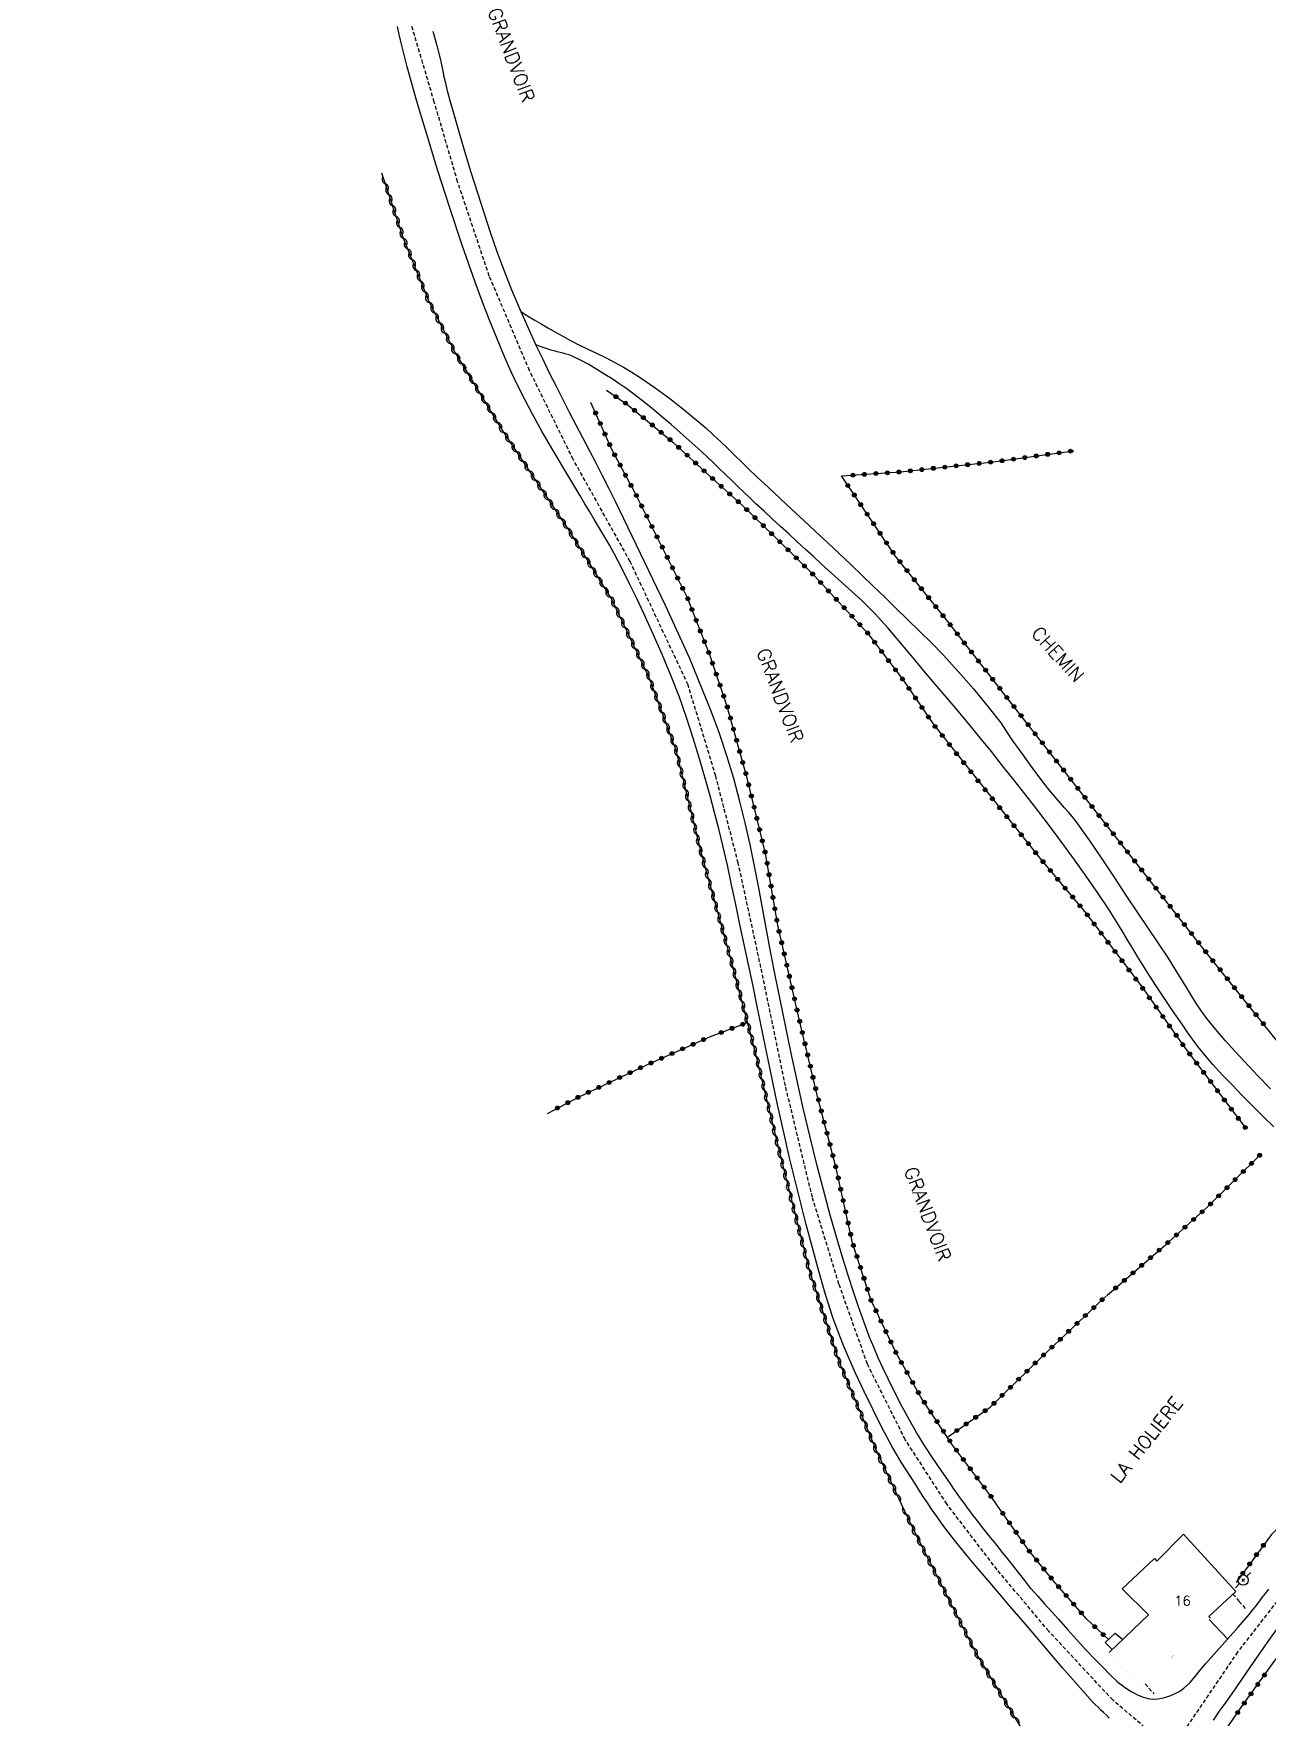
# Model space of a CAD drawing. Header units: millimetres. Extents: x 221515 to 222000, y 61000 to 61848.
# Drawn here: x 221690 to 221850.5, y 61143.2 to 61362.3 of the extents above; entities that cross this region are included whole.
import ezdxf
from ezdxf.enums import TextEntityAlignment as Align

# ---------------------------------------------------------------- set-up
doc = ezdxf.new("R2010")
doc.units = ezdxf.units.MM
doc.linetypes.add('DASHED', pattern=[0.75, 0.5, -0.25])
doc.layers.get('0').update_dxf_attribs({"linetype": 'CONTINUOUS'})
for name, color, linetype in [('W0001', 6, 'DASHED'), ('W0008', 7, 'CONTINUOUS'), ('W0017', 7, 'CONTINUOUS'), ('W0071', 7, 'CONTINUOUS'), ('W0101', 7, 'CONTINUOUS'), ('W0104', 1, 'CONTINUOUS'), ('W0112', 1, 'DASHED'), ('W0310', 3, 'CONTINUOUS'), ('W0322', 7, 'CONTINUOUS'), ('W0323', 7, 'CONTINUOUS'), ('W0473', 7, 'CONTINUOUS'), ('W0989', 7, 'CONTINUOUS'), ('W0991', 7, 'CONTINUOUS')]:
    doc.layers.add(name, color=color, linetype=linetype)
doc.styles.get("Standard").update_dxf_attribs({"font": 'romans.shx', "width": 0.85})

# ---------------------------------------------------------------- blocks, each defined once
blk = doc.blocks.new('T473')
for p, q in [((-0.166667, 0.166667), (0.166667, -0.166667)), ((-0.166667, -0.166667), (0.166667, 0.166667)), ((0.500001, 0.500001), (1.000002, 1.000002)), ((-1.000002, -1.000002), (-0.500001, -0.500001))]:
    blk.add_line(p, q)
blk.add_ellipse((0, 0), major_axis=(0.471405, 0.471405), ratio=1, start_param=5.4977871438, end_param=11.780972451)
blk = doc.blocks.new('t323o')
at = {"color": 0, "linetype": 'Continuous'}
for radius in [0.25, 0.15]:
    blk.add_circle((0, 0), radius, dxfattribs=at)
blk = doc.blocks.new('t310o')
at = {"color": 0, "linetype": 'Continuous'}
for centre, start, end in [((-0.5, 0.38), 216.8699, 323.1304), ((0.5, -0.37), 36.8699, 143.1303)]:
    blk.add_arc(centre, 0.625, start, end, dxfattribs=at)
blk = doc.blocks.new('t322o')
at = {"color": 0, "linetype": 'Continuous'}
for radius in [0.25, 0.15]:
    blk.add_circle((0, 0), radius, dxfattribs=at)

msp = doc.modelspace()

# ---------------------------------------------------------------- linework, layer by layer
at = {"layer": 'W0001'}
for points in [[(221808.8, 61171), (221803.39, 61179.36), (221798.47, 61189.18), (221794.76, 61199.61), (221791.3, 61210.9), (221787.79, 61225.42), (221784.6, 61240.83), (221781.66, 61254.39), (221778.72, 61265.73), (221775.13, 61277.59), (221767.58, 61293.66), (221760.18, 61306.93), (221754.49, 61318.49), (221749.26, 61330.79), (221745.14, 61343.07), (221742.1, 61353.44), (221737.38, 61369.39), (221733.89, 61378.47), (221729.25, 61386.41), (221723.78, 61392.94), (221716.43, 61398.72), (221707.29, 61403.22), (221697.27, 61407.65), (221689.97, 61410.75)], [(221837.98, 61139), (221830.38, 61145.49), (221822.05, 61154.45), (221815.34, 61162.44), (221808.96, 61170.76), (221808.8, 61171)], [(221862.98, 61171), (221855, 61162.5), (221846.63, 61151.73), (221837.98, 61139)]]:
    msp.add_lwpolyline(points, dxfattribs=at)
at = {"layer": 'W0008'}
for points in [[(221741.09, 61349.38), (221740.43, 61351.53), (221739.79, 61353.68), (221739.17, 61355.84), (221738.57, 61358.01), (221738.3, 61359.05), (221738.04, 61360.1), (221737.79, 61361.16), (221737.55, 61362.21), (221737.3, 61363.26)], [(221741.93, 61362.66), (221742.43, 61360.8), (221742.89, 61358.93), (221743.31, 61357.04)], [(221811.12, 61171), (221810.64, 61171.67), (221810.16, 61172.34), (221809.68, 61173.02), (221809.21, 61173.7), (221808.1, 61175.32), (221806.99, 61176.96), (221805.91, 61178.61), (221804.87, 61180.29), (221803.89, 61182), (221802.95, 61183.74), (221802.04, 61185.5), (221801.16, 61187.28), (221800.51, 61188.64), (221799.88, 61190.01), (221799.28, 61191.39), (221798.71, 61192.78), (221797.98, 61194.72), (221797.29, 61196.66), (221796.64, 61198.62), (221796.01, 61200.59), (221795.18, 61203.24), (221794.39, 61205.89), (221793.63, 61208.56), (221792.9, 61211.24), (221791.93, 61214.98), (221791, 61218.74), (221790.12, 61222.5), (221789.26, 61226.28), (221788.52, 61229.66), (221787.83, 61233.05), (221787.15, 61236.44), (221786.47, 61239.83), (221785.91, 61242.66), (221785.37, 61245.49), (221784.85, 61248.32), (221784.33, 61251.16), (221783.78, 61253.99), (221783.2, 61256.81), (221782.57, 61259.63), (221781.88, 61262.43), (221781.07, 61265.4), (221780.18, 61268.34), (221779.21, 61271.26), (221778.15, 61274.15), (221775.29, 61281.1), (221772.19, 61287.94), (221768.95, 61294.7), (221765.67, 61301.45), (221764.85, 61303.12), (221764.01, 61304.78), (221763.15, 61306.43), (221762.29, 61308.08), (221761.43, 61309.73), (221760.56, 61311.37), (221759.71, 61313.02), (221758.86, 61314.68), (221757.99, 61316.43), (221757.11, 61318.17), (221756.25, 61319.92), (221755.42, 61321.69), (221754.32, 61324.1), (221753.24, 61326.52), (221752.2, 61328.96), (221751.22, 61331.42), (221750.29, 61333.94), (221749.42, 61336.47), (221748.58, 61339.02), (221747.77, 61341.57), (221746.91, 61344.28), (221746.08, 61346.99), (221745.28, 61349.71), (221744.5, 61352.43), (221744.18, 61353.58), (221743.88, 61354.73), (221743.59, 61355.89), (221743.31, 61357.04)], [(221804.17, 61174.43), (221803.51, 61175.43), (221802.87, 61176.45), (221802.25, 61177.48), (221801.66, 61178.52), (221800.4, 61180.86), (221799.19, 61183.23), (221798.04, 61185.62), (221796.92, 61188.03), (221796.13, 61189.81), (221795.37, 61191.6), (221794.65, 61193.41), (221793.98, 61195.24), (221793.01, 61198.24), (221792.14, 61201.27), (221791.32, 61204.31), (221790.51, 61207.36), (221789.74, 61210.3), (221789, 61213.25), (221788.29, 61216.2), (221787.61, 61219.16), (221787.14, 61221.25), (221786.68, 61223.35), (221786.24, 61225.45), (221785.81, 61227.56), (221785.38, 61229.66), (221784.96, 61231.76), (221784.52, 61233.86), (221784.09, 61235.97), (221783.54, 61238.58), (221782.98, 61241.19), (221782.43, 61243.81), (221781.87, 61246.42), (221781.33, 61248.99), (221780.79, 61251.56), (221780.24, 61254.13), (221779.65, 61256.68), (221779.12, 61258.85), (221778.56, 61261), (221777.98, 61263.15), (221777.38, 61265.29), (221776.59, 61267.98), (221775.79, 61270.67), (221774.93, 61273.34), (221774, 61275.99), (221772.94, 61278.74), (221771.79, 61281.47), (221770.6, 61284.17), (221769.38, 61286.86), (221768.46, 61288.82), (221767.52, 61290.76), (221766.55, 61292.7), (221765.54, 61294.61), (221764.93, 61295.72), (221764.3, 61296.82), (221763.65, 61297.91), (221763, 61299), (221762.34, 61300.09), (221761.68, 61301.17), (221761.03, 61302.26), (221760.39, 61303.35), (221758.97, 61305.73), (221757.55, 61308.11), (221756.15, 61310.5), (221754.82, 61312.92), (221753.88, 61314.71), (221752.99, 61316.52), (221752.12, 61318.34), (221751.29, 61320.18), (221750.26, 61322.61), (221749.27, 61325.06), (221748.33, 61327.53), (221747.42, 61330.01), (221745.73, 61334.82), (221744.11, 61339.65), (221742.56, 61344.5), (221741.09, 61349.38)], [(221806.37, 61171), (221805.8, 61171.85), (221805.25, 61172.7), (221804.7, 61173.56), (221804.17, 61174.43)], [(221829.93, 61143.14), (221829.57, 61143.49), (221829.2, 61143.84), (221828.84, 61144.18), (221828.48, 61144.53), (221828.12, 61144.89), (221827.77, 61145.25), (221825.79, 61147.44), (221823.86, 61149.68), (221821.95, 61151.94), (221820.04, 61154.19), (221818.5, 61155.98), (221816.96, 61157.76), (221815.42, 61159.55), (221813.9, 61161.35), (221812.58, 61162.91), (221811.27, 61164.48), (221809.97, 61166.06), (221808.72, 61167.68), (221808.12, 61168.5), (221807.53, 61169.33), (221806.94, 61170.16), (221806.37, 61171)], [(221819.73, 61160.01), (221818.93, 61161.04), (221818.13, 61162.06), (221817.33, 61163.08), (221816.52, 61164.1), (221816.01, 61164.74), (221815.5, 61165.38), (221814.98, 61166.02), (221814.47, 61166.65), (221813.95, 61167.29), (221813.44, 61167.93), (221812.94, 61168.58), (221812.44, 61169.22), (221812.11, 61169.67), (221811.78, 61170.11), (221811.45, 61170.55), (221811.12, 61171)], [(221843.49, 61142.84), (221844.29, 61144.05), (221845.14, 61145.21), (221845.96, 61146.37), (221848.31, 61149.81), (221850.68, 61153.24), (221853.11, 61156.63), (221855.62, 61159.95), (221857.55, 61162.38), (221859.51, 61164.77), (221861.55, 61167.1), (221863.68, 61169.36), (221864.09, 61169.77), (221864.5, 61170.18), (221864.92, 61170.59), (221865.33, 61171)], [(221819.73, 61160.01), (221820.62, 61159), (221821.51, 61158), (221822.41, 61156.99), (221823.31, 61156), (221824.5, 61154.67), (221825.69, 61153.34), (221826.9, 61152.02), (221828.14, 61150.73), (221829.09, 61149.75), (221830.05, 61148.75), (221831.07, 61147.8), (221832.17, 61146.97), (221832.87, 61146.54), (221833.59, 61146.15), (221834.36, 61145.85), (221835.17, 61145.65), (221835.71, 61145.61), (221836.25, 61145.65), (221836.79, 61145.74), (221837.31, 61145.87), (221837.93, 61146.08), (221838.53, 61146.34), (221839.1, 61146.65), (221839.64, 61147.02), (221840.43, 61147.73), (221841.13, 61148.54), (221841.77, 61149.38), (221842.44, 61150.18), (221843.87, 61151.78), (221845.3, 61153.38), (221846.73, 61154.98), (221848.12, 61156.62), (221848.57, 61157.16), (221849, 61157.7), (221849.43, 61158.25), (221849.85, 61158.81), (221850.28, 61159.36), (221850.7, 61159.91)]]:
    msp.add_lwpolyline(points, dxfattribs=at)
at = {"layer": 'W0017'}
msp.add_lwpolyline([(221842.92, 61155.94), (221845.33, 61153.46)], dxfattribs=at)
at = {"layer": 'W0071'}
for points in [[(221753.36, 61326.18), (221754.23, 61325.63), (221755.11, 61325.09), (221756, 61324.56), (221756.89, 61324.04), (221757.86, 61323.49), (221758.84, 61322.95), (221759.82, 61322.42), (221760.81, 61321.9), (221761.26, 61321.68), (221761.72, 61321.45), (221762.18, 61321.24), (221762.64, 61321.02), (221763.1, 61320.81), (221763.56, 61320.59), (221764.02, 61320.36), (221764.47, 61320.13), (221765.6, 61319.53), (221766.72, 61318.92), (221767.82, 61318.27), (221768.91, 61317.59), (221770.86, 61316.25), (221772.76, 61314.84), (221774.62, 61313.38), (221776.45, 61311.88), (221777.43, 61311.02), (221778.4, 61310.15), (221779.35, 61309.25), (221780.29, 61308.35), (221781.22, 61307.44), (221782.15, 61306.53), (221783.09, 61305.62), (221784.03, 61304.72), (221785.57, 61303.29), (221787.1, 61301.85), (221788.64, 61300.42), (221790.18, 61298.99), (221791.72, 61297.56), (221793.25, 61296.13), (221794.78, 61294.69), (221796.31, 61293.24), (221797.77, 61291.84), (221799.23, 61290.44), (221800.68, 61289.03), (221802.13, 61287.61), (221803.69, 61286.1), (221805.26, 61284.6), (221806.82, 61283.07), (221808.32, 61281.5), (221810.31, 61279.3), (221812.25, 61277.06), (221814.14, 61274.77), (221815.98, 61272.45)], [(221851.37, 61220.06), (221849.98, 61221.41), (221848.6, 61222.77), (221847.23, 61224.16), (221845.95, 61225.49), (221844.67, 61226.82), (221843.42, 61228.19), (221842.22, 61229.59), (221841.48, 61230.52), (221840.77, 61231.48), (221840.09, 61232.45), (221839.4, 61233.43), (221838.25, 61235.1), (221837.11, 61236.78), (221836, 61238.48), (221834.89, 61240.18), (221834.25, 61241.21), (221833.61, 61242.24), (221832.99, 61243.27), (221832.37, 61244.31), (221831.75, 61245.35), (221831.12, 61246.38), (221830.48, 61247.41), (221829.83, 61248.43), (221828.39, 61250.58), (221826.92, 61252.7), (221825.43, 61254.81), (221823.91, 61256.9), (221822.69, 61258.54), (221821.45, 61260.17), (221820.19, 61261.79), (221818.93, 61263.4), (221817.5, 61265.24), (221816.05, 61267.07), (221814.6, 61268.9), (221813.14, 61270.71), (221811.38, 61272.84), (221809.6, 61274.96), (221807.82, 61277.07), (221806.03, 61279.17), (221804.4, 61281.12), (221802.78, 61283.08), (221801.13, 61285.01), (221799.41, 61286.89), (221797.73, 61288.55), (221796, 61290.15), (221794.24, 61291.72), (221792.5, 61293.31), (221791.43, 61294.29), (221790.36, 61295.27), (221789.29, 61296.25), (221788.22, 61297.23), (221787.15, 61298.21), (221786.08, 61299.19), (221785.02, 61300.18), (221783.95, 61301.17), (221783.15, 61301.92), (221782.36, 61302.69), (221781.57, 61303.45), (221780.78, 61304.22), (221779.98, 61304.98), (221779.19, 61305.75), (221778.39, 61306.51), (221777.59, 61307.26), (221776.43, 61308.33), (221775.27, 61309.38), (221774.1, 61310.43), (221772.91, 61311.46), (221771.68, 61312.51), (221770.44, 61313.55), (221769.18, 61314.56), (221767.9, 61315.55), (221767.02, 61316.19), (221766.13, 61316.81), (221765.23, 61317.41), (221764.31, 61317.99), (221763.27, 61318.63), (221762.22, 61319.27), (221761.14, 61319.86), (221760.03, 61320.37), (221759.65, 61320.52), (221759.26, 61320.64), (221758.87, 61320.75), (221758.48, 61320.85), (221758.08, 61320.95), (221757.69, 61321.05), (221757.3, 61321.15), (221756.91, 61321.27), (221756.52, 61321.4), (221756.13, 61321.53), (221755.74, 61321.68), (221755.35, 61321.83)], [(221850.93, 61225), (221849.21, 61226.76), (221847.53, 61228.56), (221846.26, 61229.93), (221845.01, 61231.31), (221843.79, 61232.72), (221842.63, 61234.19), (221841.95, 61235.13), (221841.3, 61236.1), (221840.68, 61237.07), (221840.07, 61238.06), (221839.47, 61239.06), (221838.87, 61240.05), (221838.26, 61241.04), (221837.63, 61242.01), (221836.31, 61244.02), (221834.97, 61246.02), (221833.62, 61248.01), (221832.28, 61250.01), (221830.64, 61252.47), (221829.01, 61254.94), (221827.35, 61257.39), (221825.62, 61259.79), (221825.13, 61260.41), (221824.63, 61261.01), (221824.12, 61261.61), (221823.61, 61262.2), (221823.09, 61262.79), (221822.58, 61263.38), (221822.07, 61263.99), (221821.58, 61264.6), (221820.13, 61266.52), (221818.71, 61268.47), (221817.32, 61270.45), (221815.98, 61272.45)]]:
    msp.add_lwpolyline(points, dxfattribs=at)
at = {"layer": 'W0101'}
for points in [[(221836.14, 61163.54), (221839.59, 61167.06), (221846.4, 61159.62), (221842.9, 61156.33)], [(221829.93, 61151.68), (221835.04, 61156.57), (221831.63, 61159.94), (221835.81, 61163.89)], [(221835.81, 61163.89), (221836.14, 61163.54)], [(221843.1, 61156.12), (221842.9, 61156.33)]]:
    msp.add_lwpolyline(points, dxfattribs=at)
at = {"layer": 'W0101', "const_width": 0.002}
for points in [[(221834.19, 61147.14), (221843.1, 61156.12)], [(221829.93, 61151.68), (221834.19, 61147.14)]]:
    msp.add_lwpolyline(points, dxfattribs=at)
at = {"layer": 'W0104'}
msp.add_lwpolyline([(221830.31, 61152.04), (221829.41, 61152.96), (221830.72, 61154.2), (221831.69, 61153.36)], dxfattribs=at)
at = {"layer": 'W0112'}
for points in [[(221846.03, 61159.27), (221846.81, 61158.35), (221847.69, 61157.35)], [(221834.61, 61147.57), (221835.75, 61146.27)]]:
    msp.add_lwpolyline(points, dxfattribs=at)
at = {"layer": 'W0310'}
for points in [[(221735.24, 61344.24), (221738.07, 61335.74), (221741.43, 61327.38), (221744.8, 61320.81), (221751.05, 61310.54), (221759.46, 61297.91), (221765.2, 61288.67), (221770.03, 61278.61), (221773.55, 61269.1), (221776.7, 61256.15), (221780.61, 61242.1), (221783.83, 61229.94), (221786.84, 61217.41), (221790.91, 61201.29), (221794.74, 61189.56), (221799.67, 61177.76), (221802.87, 61171)], [(221802.87, 61171), (221804.76, 61167.01), (221812.7, 61151.37), (221818.45, 61141.82), (221827.17, 61128.93)]]:
    msp.add_lwpolyline(points, dxfattribs=at)
at = {"layer": 'W0322'}
for points in [[(221764.5, 61315.94), (221767.35, 61313.99), (221773.16, 61309.18), (221777.44, 61305.24), (221782.2, 61300.95), (221786.54, 61296.74), (221791.54, 61291.82), (221798.53, 61284.29), (221803.17, 61278.14), (221807.1, 61272.39), (221812.94, 61265), (221820.92, 61255.05), (221826.77, 61248.07), (221834.07, 61238.41), (221839.7, 61230.49), (221843.59, 61225.34), (221847.75, 61219.81)], [(221815.23, 61171), (221814.66, 61171.82), (221809.46, 61178.79), (221805.42, 61184.91), (221802.23, 61190.57), (221798.95, 61197.46), (221796.52, 61205), (221794.38, 61214.7), (221791.97, 61224.04), (221789.58, 61234.08), (221786.79, 61246.32), (221785.2, 61255.63), (221782.76, 61265.61), (221780.22, 61274.77), (221777.98, 61281.36), (221775.04, 61288.92), (221771.64, 61295.78), (221768.2, 61302.64), (221765.24, 61308.13), (221762.48, 61314.35)], [(221885.88, 61201.69), (221882.46, 61202.81), (221877.28, 61205.67), (221870.33, 61211.16), (221863.07, 61218.58), (221855.49, 61226.62), (221842.78, 61242.49), (221829.17, 61259.87), (221817.71, 61274.54), (221808.92, 61285.82), (221802.07, 61294.4), (221795.08, 61304.78)], [(221826.96, 61156.06), (221822.65, 61161.02), (221819.46, 61164.95), (221815.23, 61171)], [(221855.05, 61171), (221854.9, 61170.88), (221851.03, 61167.03), (221846.43, 61160.77)], [(221829.82, 61153.35), (221826.96, 61156.06)]]:
    msp.add_lwpolyline(points, dxfattribs=at)
at = {"layer": 'W0323'}
for points in [[(221795.08, 61304.78), (221802.75, 61305.31), (221814.89, 61306.61), (221825.33, 61308.06)], [(221756.81, 61221.83), (221761.04, 61224.04), (221769.74, 61228.15), (221778.04, 61231.82)], [(221778.04, 61231.82), (221782.85, 61233.65)], [(221829.63, 61198.13), (221837.24, 61204.72), (221842.65, 61209.59), (221849.7, 61216.56)], [(221808.87, 61179.69), (221814.43, 61183.6), (221821.06, 61190.07), (221829.14, 61197.7), (221829.53, 61198.04)], [(221846.02, 61134.44), (221844.13, 61140.22), (221847.15, 61144.58), (221851.41, 61150.51), (221856.57, 61157.26), (221865.04, 61166.64), (221868.38, 61170.29)]]:
    msp.add_lwpolyline(points, dxfattribs=at)

# ---------------------------------------------------------------- block references
at = {"layer": 'W0310'}
for p, rotation in [((221735.72, 61342.81), 288.4248383978049), ((221736.19, 61341.39), 288.4248383978049), ((221736.66, 61339.97), 288.4248383978049), ((221737.14, 61338.54), 288.4248383978049), ((221737.61, 61337.12), 288.4248383978049), ((221738.09, 61335.7), 291.8805929596698), ((221738.65, 61334.31), 291.8805929596698), ((221739.21, 61332.92), 291.8805929596698), ((221739.77, 61331.52), 291.8805929596698), ((221740.32, 61330.13), 291.8805929596698), ((221740.88, 61328.74), 291.8805929596698), ((221741.45, 61327.35), 297.1302236022678), ((221742.13, 61326.01), 297.1302236022678), ((221742.81, 61324.68), 297.1302236022678), ((221743.5, 61323.34), 297.1302236022678), ((221744.18, 61322.01), 297.1302236022678), ((221744.88, 61320.68), 301.3405518298426), ((221745.66, 61319.4), 301.3405518298426), ((221746.44, 61318.12), 301.3405518298426), ((221747.22, 61316.84), 301.3405518298426), ((221748, 61315.55), 301.3405518298426), ((221748.78, 61314.27), 301.3405518298426), ((221749.56, 61312.99), 301.3405518298426), ((221750.34, 61311.71), 301.3405518298426), ((221751.12, 61310.43), 303.6628292206674), ((221751.95, 61309.18), 303.6628292206674), ((221752.78, 61307.94), 303.6628292206674), ((221753.62, 61306.69), 303.6628292206674), ((221754.45, 61305.44), 303.6628292206674), ((221755.28, 61304.19), 303.6628292206674), ((221756.11, 61302.94), 303.6628292206674), ((221756.94, 61301.69), 303.6628292206674), ((221757.77, 61300.45), 303.6628292206674), ((221758.6, 61299.2), 303.6628292206674), ((221759.44, 61297.95), 303.6628292206674), ((221760.23, 61296.67), 301.817263485663), ((221761.02, 61295.4), 301.817263485663), ((221761.81, 61294.13), 301.817263485663), ((221762.6, 61292.85), 301.817263485663), ((221763.39, 61291.58), 301.817263485663), ((221764.18, 61290.3), 301.817263485663), ((221764.97, 61289.03), 301.817263485663), ((221765.66, 61287.7), 295.653228528746), ((221766.31, 61286.34), 295.653228528746), ((221766.96, 61284.99), 295.653228528746), ((221767.61, 61283.64), 295.653228528746), ((221768.26, 61282.29), 295.653228528746), ((221768.91, 61280.94), 295.653228528746), ((221769.56, 61279.58), 295.653228528746), ((221770.17, 61278.22), 290.330001465243), ((221770.69, 61276.81), 290.330001465243), ((221771.21, 61275.4), 290.330001465243), ((221771.74, 61274), 290.330001465243), ((221772.26, 61272.59), 290.330001465243), ((221772.78, 61271.18), 290.330001465243), ((221773.3, 61269.78), 290.330001465243), ((221773.73, 61268.34), 283.6796612943327), ((221774.09, 61266.89), 283.6796612943327), ((221774.44, 61265.43), 283.6796612943327), ((221774.8, 61263.97), 283.6796612943327), ((221775.15, 61262.51), 283.6796612943327), ((221775.51, 61261.06), 283.6796612943327), ((221775.86, 61259.6), 283.6796612943327), ((221776.22, 61258.14), 283.6796612943327), ((221776.57, 61256.68), 283.6796612943327), ((221776.96, 61255.23), 285.5583957862333), ((221777.36, 61253.79), 285.5583957862333), ((221777.76, 61252.34), 285.5583957862333), ((221778.16, 61250.9), 285.5583957862333), ((221778.57, 61249.45), 285.5583957862333), ((221778.97, 61248.01), 285.5583957862333), ((221779.37, 61246.56), 285.5583957862333), ((221779.77, 61245.12), 285.5583957862333), ((221780.18, 61243.67), 285.5583957862333), ((221780.58, 61242.23), 285.5583957862333), ((221780.96, 61240.78), 284.8348970032441), ((221781.35, 61239.33), 284.8348970032441), ((221781.73, 61237.88), 284.8348970032441), ((221782.12, 61236.43), 284.8348970032441), ((221782.5, 61234.98), 284.8348970032441), ((221782.88, 61233.53), 284.8348970032441), ((221783.27, 61232.08), 284.8348970032441), ((221783.65, 61230.63), 284.8348970032441), ((221784.02, 61229.18), 283.4751410914552), ((221784.37, 61227.72), 283.4751410914552), ((221784.72, 61226.26), 283.4751410914552), ((221785.07, 61224.8), 283.4751410914552), ((221785.42, 61223.34), 283.4751410914552), ((221785.77, 61221.88), 283.4751410914552), ((221786.11, 61220.42), 283.4751410914552), ((221786.46, 61218.96), 283.4751410914552), ((221786.81, 61217.51), 283.4751410914552), ((221787.18, 61216.05), 284.1857619501348), ((221787.55, 61214.6), 284.1857619501348), ((221787.92, 61213.14), 284.1857619501348), ((221788.28, 61211.69), 284.1857619501348), ((221788.65, 61210.23), 284.1857619501348), ((221789.02, 61208.78), 284.1857619501348), ((221789.39, 61207.33), 284.1857619501348), ((221789.75, 61205.87), 284.1857619501348), ((221790.12, 61204.42), 284.1857619501348), ((221790.49, 61202.96), 284.1857619501348), ((221790.86, 61201.51), 284.1857619501348), ((221791.31, 61200.08), 288.0913720788956), ((221791.77, 61198.65), 288.0913720788956), ((221792.24, 61197.23), 288.0913720788956), ((221792.7, 61195.8), 288.0913720788956), ((221793.17, 61194.38), 288.0913720788956), ((221793.64, 61192.95), 288.0913720788956), ((221794.1, 61191.52), 288.0913720788956), ((221794.57, 61190.1), 288.0913720788956), ((221795.1, 61188.7), 292.6660570339308), ((221795.68, 61187.31), 292.6660570339308), ((221796.26, 61185.93), 292.6660570339308), ((221796.84, 61184.55), 292.6660570339308), ((221797.42, 61183.16), 292.6660570339308), ((221797.99, 61181.78), 292.6660570339308), ((221798.57, 61180.39), 292.6660570339308), ((221799.15, 61179.01), 292.6660570339308), ((221799.73, 61177.63), 295.3129426654509), ((221800.37, 61176.27), 295.3129426654509), ((221801.02, 61174.92), 295.3129426654509), ((221801.66, 61173.56), 295.3129426654509), ((221802.3, 61172.2), 295.3129426654509), ((221803.51, 61169.64), 295.3129426654339), ((221804.15, 61168.29), 295.3129426654339), ((221804.79, 61166.93), 296.9346585393771), ((221805.47, 61165.6), 296.9346585393771), ((221806.15, 61164.26), 296.9346585393771), ((221806.83, 61162.92), 296.9346585393771), ((221807.51, 61161.58), 296.9346585393771), ((221808.19, 61160.25), 296.9346585393771), ((221808.87, 61158.91), 296.9346585393771), ((221809.55, 61157.57), 296.9346585393771), ((221810.23, 61156.23), 296.9346585393771), ((221810.91, 61154.9), 296.9346585393771), ((221811.59, 61153.56), 296.9346585393771), ((221812.27, 61152.22), 296.9346585393771), ((221812.98, 61150.9), 301.0589585150544), ((221813.76, 61149.62), 301.0589585150544), ((221814.53, 61148.33), 301.0589585150544), ((221815.3, 61147.05), 301.0589585150544), ((221816.08, 61145.76), 301.0589585150544), ((221816.85, 61144.48), 301.0589585150544), ((221817.63, 61143.19), 301.0589585150544)]:
    msp.add_blockref('t310o', p, dxfattribs=dict(at, rotation=rotation))
at = {"layer": 'W0322'}
for p, rotation in [((221765.74, 61315.09), 325.7025306933867), ((221763.09, 61312.97), 114.0129683168228), ((221766.98, 61314.25), 325.7025306933867), ((221768.16, 61313.32), 320.3832533732723), ((221769.31, 61312.37), 320.3832533732723), ((221763.7, 61311.6), 114.0129683168228), ((221764.31, 61310.23), 114.0129683168228), ((221770.47, 61311.41), 320.3832533732723), ((221771.63, 61310.45), 320.3832533732723), ((221764.92, 61308.86), 114.0129683168228), ((221772.78, 61309.5), 320.3832533732723), ((221773.9, 61308.5), 317.2972859271129), ((221765.57, 61307.52), 118.2404411688686), ((221766.28, 61306.2), 118.2404411688686), ((221775, 61307.48), 317.2972859271129), ((221776.11, 61306.46), 317.2972859271129), ((221766.99, 61304.87), 118.2404411688686), ((221777.21, 61305.45), 317.2972859271129), ((221778.32, 61304.44), 317.9861976695529), ((221767.7, 61303.55), 118.2404411688686), ((221768.4, 61302.23), 116.6552491112031), ((221779.43, 61303.44), 317.9861976695529), ((221780.55, 61302.43), 317.9861976695529), ((221781.66, 61301.43), 317.9861976695529), ((221795.92, 61303.53), 123.9784432188996), ((221796.76, 61302.29), 123.9784432188996), ((221769.08, 61300.88), 116.6552491112031), ((221769.75, 61299.54), 116.6552491112031), ((221782.76, 61300.4), 315.8783100271198), ((221783.83, 61299.36), 315.8783100271198), ((221797.59, 61301.04), 123.9784432188996), ((221798.43, 61299.8), 123.9784432188996), ((221770.42, 61298.2), 116.6552491112031), ((221784.91, 61298.32), 315.8783100271198), ((221785.99, 61297.27), 315.8783100271198), ((221799.27, 61298.56), 123.9784432188996), ((221800.11, 61297.31), 123.9784432188996), ((221771.09, 61296.86), 116.6552491112031), ((221771.77, 61295.52), 116.3610453528491), ((221787.06, 61296.22), 315.4329573472654), ((221788.13, 61295.17), 315.4329573472654), ((221800.95, 61296.07), 123.9784432188996), ((221801.79, 61294.83), 123.9784432188996), ((221772.43, 61294.18), 116.3610453528491), ((221773.1, 61292.83), 116.3610453528491), ((221789.2, 61294.12), 315.4329573472654), ((221790.27, 61293.06), 315.4329573472654), ((221802.69, 61293.63), 128.5889541166819), ((221773.76, 61291.49), 116.3610453528491), ((221791.34, 61292.01), 315.4329573472654), ((221792.37, 61290.92), 312.9331979950578), ((221803.62, 61292.46), 128.5889541166819), ((221804.56, 61291.28), 128.5889541166819), ((221774.43, 61290.15), 116.3610453528491), ((221775.09, 61288.8), 111.2882012973519), ((221793.39, 61289.82), 312.9331979950578), ((221794.41, 61288.73), 312.9331979950578), ((221805.49, 61290.11), 128.5889541166819), ((221806.43, 61288.94), 128.5889541166819), ((221775.63, 61287.4), 111.2882012973519), ((221795.43, 61287.63), 312.9331979950578), ((221796.45, 61286.53), 312.9331979950578), ((221807.37, 61287.77), 128.5889541166819), ((221808.3, 61286.59), 128.5889541166819), ((221776.17, 61286), 111.2882012973519), ((221776.72, 61284.6), 111.2882012973519), ((221797.47, 61285.43), 312.9331979950578), ((221798.5, 61284.33), 312.9331979950578), ((221809.23, 61285.42), 127.9487957303123), ((221810.16, 61284.23), 127.9487957303123), ((221777.26, 61283.21), 111.2882012973519), ((221777.81, 61281.81), 111.2882012973519), ((221799.4, 61283.14), 307.0082067655661), ((221800.31, 61281.94), 307.0082067655661), ((221811.08, 61283.05), 127.9487957303123), ((221812, 61281.87), 127.9487957303123), ((221778.31, 61280.4), 108.7707081903043), ((221801.21, 61280.74), 307.0082067655661), ((221802.11, 61279.55), 307.0082067655661), ((221812.92, 61280.69), 127.9487957303123), ((221813.85, 61279.5), 127.9487957303123), ((221778.79, 61278.98), 108.7707081903043), ((221779.28, 61277.56), 108.7707081903043), ((221803.02, 61278.35), 307.0082067655661), ((221814.77, 61278.32), 127.9487957303123), ((221779.76, 61276.13), 108.7707081903043), ((221803.87, 61277.12), 304.3106657722539), ((221804.72, 61275.88), 304.3106657722539), ((221815.69, 61277.14), 127.9487957303123), ((221816.61, 61275.95), 127.9487957303123), ((221780.24, 61274.71), 105.5073303871708), ((221780.64, 61273.27), 105.5073303871708), ((221805.56, 61274.64), 304.3106657722539), ((221806.41, 61273.4), 304.3106657722539), ((221817.53, 61274.77), 127.9487957303123), ((221818.46, 61273.59), 127.9784118603035), ((221781.04, 61271.82), 105.5073303871708), ((221807.27, 61272.17), 308.3529797723925), ((221808.2, 61271), 308.3529797723925), ((221819.38, 61272.41), 127.9784118603035), ((221820.3, 61271.22), 127.9784118603035), ((221781.44, 61270.38), 105.5073303871708), ((221781.84, 61268.93), 105.5073303871708), ((221809.13, 61269.82), 308.3529797723925), ((221810.06, 61268.64), 308.3529797723925), ((221821.23, 61270.04), 127.9784118603035), ((221822.15, 61268.86), 127.9784118603035), ((221782.24, 61267.49), 105.5073303871708), ((221810.99, 61267.47), 308.3529797723925), ((221823.07, 61267.68), 127.9784118603035), ((221824, 61266.5), 127.9784118603035), ((221782.64, 61266.04), 105.5073303871708), ((221783.01, 61264.59), 103.6915076789886), ((221811.92, 61266.29), 308.3529797723925), ((221812.85, 61265.11), 308.3529797723925), ((221824.92, 61265.31), 127.9784118603035), ((221825.84, 61264.13), 127.9784118603035), ((221783.37, 61263.13), 103.6915076789886), ((221813.79, 61263.94), 308.723648708807), ((221814.73, 61262.77), 308.723648708807), ((221826.77, 61262.95), 127.9784118603035), ((221783.72, 61261.67), 103.6915076789886), ((221784.08, 61260.22), 103.6915076789886), ((221815.67, 61261.6), 308.723648708807), ((221816.61, 61260.43), 308.723648708807), ((221827.69, 61261.77), 127.9784118603035), ((221828.61, 61260.58), 127.9784118603035), ((221784.43, 61258.76), 103.6915076789886), ((221817.54, 61259.26), 308.723648708807), ((221818.48, 61258.09), 308.723648708807), ((221829.54, 61259.4), 128.0737012772288), ((221830.46, 61258.22), 128.0737012772288), ((221784.79, 61257.3), 103.6915076789886), ((221785.14, 61255.84), 103.6915076789886), ((221819.42, 61256.92), 308.723648708807), ((221820.36, 61255.75), 308.723648708807), ((221831.39, 61257.04), 128.0737012772288), ((221832.31, 61255.86), 128.0737012772288), ((221785.41, 61254.37), 99.70673110933097), ((221821.31, 61254.59), 309.9587227386987), ((221822.27, 61253.44), 309.9587227386987), ((221833.24, 61254.68), 128.0737012772288), ((221834.16, 61253.5), 128.0737012772288), ((221785.66, 61252.89), 99.70673110933097), ((221785.92, 61251.41), 99.70673110933097), ((221823.23, 61252.29), 309.9587227386987), ((221824.2, 61251.14), 309.9587227386987), ((221835.09, 61252.32), 128.0737012772288), ((221836.01, 61251.14), 128.0737012772288), ((221786.17, 61249.93), 99.70673110933097), ((221825.16, 61249.99), 309.9587227386987), ((221826.12, 61248.84), 309.9587227386987), ((221836.94, 61249.96), 128.0737012772288), ((221786.42, 61248.45), 99.70673110933097), ((221786.68, 61246.98), 99.70673110933097), ((221827.07, 61247.67), 307.0742475005162), ((221837.86, 61248.77), 128.0737012772288), ((221838.79, 61247.59), 128.0737012772288), ((221786.97, 61245.51), 102.8704246405969), ((221827.97, 61246.48), 307.0742475005162), ((221828.88, 61245.28), 307.0742475005162), ((221839.71, 61246.41), 128.0737012772288), ((221840.64, 61245.23), 128.0737012772288), ((221787.31, 61244.04), 102.8704246405969), ((221787.64, 61242.58), 102.8704246405969), ((221829.78, 61244.08), 307.0742475005162), ((221830.68, 61242.89), 307.0742475005162), ((221841.56, 61244.05), 128.0737012772288), ((221842.49, 61242.87), 128.0737012772288), ((221787.98, 61241.12), 102.8704246405969), ((221831.59, 61241.69), 307.0742475005162), ((221832.49, 61240.49), 307.0742475005162), ((221843.42, 61241.7), 128.6765319370538), ((221844.36, 61240.53), 128.6765319370538), ((221788.31, 61239.66), 102.8704246405969), ((221788.64, 61238.19), 102.8704246405969), ((221833.4, 61239.3), 307.0742475005162), ((221834.29, 61238.09), 305.4191892888754), ((221845.29, 61239.35), 128.6765319370538), ((221846.23, 61238.18), 128.6765319370538), ((221788.98, 61236.73), 102.8704246405969), ((221835.16, 61236.87), 305.4191892888754), ((221836.03, 61235.65), 305.4191892888754), ((221847.17, 61237.01), 128.6765319370538), ((221848.11, 61235.84), 128.6765319370538), ((221789.31, 61235.27), 102.8704246405969), ((221789.65, 61233.81), 103.3657543079821), ((221836.9, 61234.43), 305.4191892888754), ((221849.04, 61234.67), 128.6765319370538), ((221849.98, 61233.5), 128.6765319370538), ((221790, 61232.35), 103.3657543079821), ((221837.77, 61233.2), 305.4191892888754), ((221838.64, 61231.98), 305.4191892888754), ((221790.34, 61230.89), 103.3657543079821), ((221790.69, 61229.43), 103.3657543079821), ((221839.51, 61230.76), 305.4191892888754), ((221840.41, 61229.56), 307.0795305816493), ((221791.04, 61227.97), 103.3657543079821), ((221841.31, 61228.36), 307.0795305816493), ((221842.21, 61227.16), 307.0795305816493), ((221791.38, 61226.51), 103.3657543079821), ((221791.73, 61225.05), 103.3657543079821), ((221843.12, 61225.97), 307.0795305816493), ((221844.02, 61224.77), 306.9775963526884), ((221792.09, 61223.59), 104.4884706352412), ((221844.92, 61223.57), 306.9775963526884), ((221792.46, 61222.14), 104.4884706352412), ((221792.84, 61220.69), 104.4884706352412), ((221845.83, 61222.37), 306.9775963526884), ((221846.73, 61221.17), 306.9775963526884), ((221793.21, 61219.24), 104.4884706352412), ((221847.63, 61219.98), 306.9775963526884), ((221793.59, 61217.79), 104.4884706352412), ((221793.96, 61216.33), 104.4884706352412), ((221794.34, 61214.88), 104.4884706352412), ((221794.67, 61213.42), 102.4399761446101), ((221794.99, 61211.95), 102.4399761446101), ((221795.31, 61210.49), 102.4399761446101), ((221795.64, 61209.02), 102.4399761446101), ((221795.96, 61207.56), 102.4399761446101), ((221796.28, 61206.09), 102.4399761446101), ((221796.64, 61204.64), 107.8855854313401), ((221797.1, 61203.21), 107.8855854313401), ((221797.56, 61201.78), 107.8855854313401), ((221798.02, 61200.36), 107.8855854313401), ((221798.48, 61198.93), 107.8855854313401), ((221798.94, 61197.5), 107.8855854313401), ((221799.58, 61196.14), 115.4039906065771), ((221800.23, 61194.79), 115.4039906065771), ((221800.87, 61193.43), 115.4039906065771), ((221801.51, 61192.08), 115.4039906065771), ((221802.16, 61190.72), 115.4039906065771), ((221802.88, 61189.41), 119.4461721438465), ((221803.62, 61188.11), 119.4461721438465), ((221804.36, 61186.8), 119.4461721438465), ((221805.1, 61185.49), 119.4461721438465), ((221805.88, 61184.22), 123.3996355722206), ((221806.71, 61182.96), 123.3996355722206), ((221807.53, 61181.71), 123.3996355722206), ((221808.36, 61180.46), 123.3996355722206), ((221809.18, 61179.21), 123.3996355722206), ((221810.06, 61177.99), 126.7288856846073), ((221810.95, 61176.79), 126.7288856846073), ((221811.85, 61175.58), 126.7288856846073), ((221812.75, 61174.38), 126.7288856846073), ((221813.65, 61173.18), 126.7288856846073), ((221814.54, 61171.98), 126.7288856846073), ((221816.09, 61169.77), 124.9550504866685), ((221816.95, 61168.54), 124.9550504866685), ((221817.81, 61167.31), 124.9550504866685), ((221818.67, 61166.08), 124.9550504866685), ((221849.99, 61165.61), 233.7100650655073), ((221819.54, 61164.86), 129.0713656429979), ((221820.48, 61163.69), 129.0713656429979), ((221849.1, 61164.4), 233.7100650655073), ((221821.43, 61162.53), 129.0713656429979), ((221822.37, 61161.36), 129.0713656429979), ((221847.32, 61161.98), 233.7100650655073), ((221848.21, 61163.19), 233.7100650655073), ((221823.35, 61160.22), 130.9538999668245), ((221824.33, 61159.09), 130.9538999668245), ((221825.31, 61157.96), 130.9538999668245), ((221826.3, 61156.82), 130.9538999668245), ((221828.05, 61155.02), 136.5654065809963), ((221829.14, 61153.99), 136.5654065809963)]:
    msp.add_blockref('t322o', p, dxfattribs=dict(at, rotation=rotation))
at = {"layer": 'W0323'}
for p, rotation in [((221808.53, 61305.93), 6.124005759384453), ((221810.02, 61306.09), 6.124005759384453), ((221811.51, 61306.25), 6.124005759384453), ((221813, 61306.41), 6.124005759384453), ((221814.49, 61306.57), 6.124005759384453), ((221815.98, 61306.76), 7.898923875274898), ((221817.47, 61306.97), 7.898923875274898), ((221818.95, 61307.17), 7.898923875274898), ((221820.44, 61307.38), 7.898923875274898), ((221821.92, 61307.59), 7.898923875274898), ((221823.41, 61307.79), 7.898923875274898), ((221824.9, 61308), 7.898923875274898), ((221796.58, 61304.88), 3.965169642578541), ((221798.07, 61304.98), 3.965169642578541), ((221799.57, 61305.09), 3.965169642578541), ((221801.06, 61305.19), 3.965169642578541), ((221802.56, 61305.29), 3.965169642578541), ((221804.05, 61305.45), 6.124005759384453), ((221805.54, 61305.61), 6.124005759384453), ((221807.04, 61305.77), 6.124005759384453), ((221777.15, 61231.43), 23.89457720242796), ((221779.44, 61232.35), 20.73062366091249), ((221780.84, 61232.89), 20.73062366091249), ((221782.25, 61233.42), 20.73062366091249), ((221773.04, 61229.61), 23.89457720242796), ((221774.41, 61230.22), 23.89457720242796), ((221775.78, 61230.82), 23.89457720242796), ((221767.58, 61227.13), 25.2651561252313), ((221768.93, 61227.77), 25.2651561252313), ((221770.3, 61228.39), 23.89457720242796), ((221771.67, 61229), 23.89457720242796), ((221763.51, 61225.21), 25.2651561252313), ((221764.86, 61225.85), 25.2651561252313), ((221766.22, 61226.49), 25.2651561252313), ((221758.14, 61222.53), 27.56678736883791), ((221759.47, 61223.22), 27.56678736883791), ((221760.8, 61223.92), 27.56678736883791), ((221762.15, 61224.57), 25.2651561252313), ((221849.51, 61216.37), 44.68123932285395), ((221847.38, 61214.26), 44.68123932285395), ((221848.45, 61215.32), 44.68123932285395), ((221845.25, 61212.15), 44.68123932285395), ((221846.32, 61213.21), 44.68123932285395), ((221843.12, 61210.04), 44.68123932285395), ((221844.18, 61211.1), 44.68123932285395), ((221840.91, 61208.02), 41.98136073307387), ((221842.02, 61209.02), 41.98136073307387), ((221837.56, 61205.01), 41.98136073307387), ((221838.68, 61206.01), 41.98136073307387), ((221839.79, 61207.01), 41.98136073307387), ((221835.3, 61203.04), 40.88235290504321), ((221836.43, 61204.02), 40.88235290504321), ((221833.03, 61201.07), 40.88235290504321), ((221834.16, 61202.05), 40.88235290504321), ((221830.76, 61199.11), 40.88235290504321), ((221831.9, 61200.09), 40.88235290504321), ((221827.92, 61196.55), 43.36571471451995), ((221829.01, 61197.58), 43.36571471451995), ((221825.74, 61194.49), 43.36571471451995), ((221826.83, 61195.52), 43.36571471451995), ((221823.56, 61192.43), 43.36571471451995), ((221824.65, 61193.46), 43.36571471451995), ((221821.38, 61190.37), 43.36571471451995), ((221822.47, 61191.4), 43.36571471451995), ((221819.22, 61188.28), 44.32256983792482), ((221820.3, 61189.33), 44.32256983792482), ((221817.08, 61186.18), 44.32256983792482), ((221818.15, 61187.23), 44.32256983792482), ((221813.78, 61183.14), 35.12321533796536), ((221814.93, 61184.09), 44.32256983792482), ((221816, 61185.14), 44.32256983792482), ((221811.32, 61181.41), 35.12321533796536), ((221812.55, 61182.28), 35.12321533796536), ((221810.1, 61180.55), 35.12321533796536), ((221850.13, 61148.73), 54.34744269202142), ((221848.38, 61146.29), 54.34744269202142), ((221849.26, 61147.51), 54.34744269202142), ((221846.65, 61143.85), 55.25495810121321), ((221847.51, 61145.08), 54.34744269202142)]:
    msp.add_blockref('t323o', p, dxfattribs=dict(at, rotation=rotation))
at = {"layer": 'W0473'}
msp.add_blockref('T473', (221847.35, 61161.09), dxfattribs=at)

# ---------------------------------------------------------------- texts
at = {"layer": 'W0989'}
for s, rotation, p in [('GRANDVOIR', 290.8537, (221752.13, 61359.56)), ('CHEMIN', 312.2797, (221823.24, 61281.57)), ('GRANDVOIR', 290.8537, (221787.11, 61276.2)), ('GRANDVOIR', 290.8537, (221806.31, 61208.72)), ('LA HOLIERE', 51.705, (221834.79, 61179.38))]:
    msp.add_text(s, height=1.75, rotation=rotation, dxfattribs=at).set_placement(p, align=Align.MIDDLE_CENTER)
at = {"layer": 'W0991'}
msp.add_text('16', height=1.25, dxfattribs=at).set_placement((221839.47, 61158.4), align=Align.MIDDLE_CENTER)

doc.saveas('drawing.dxf')
